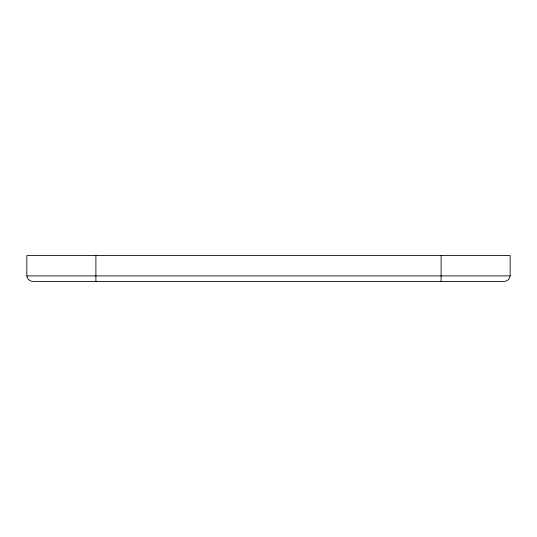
<?xml version="1.0" encoding="UTF-8"?>
<svg xmlns="http://www.w3.org/2000/svg" width="537" height="537" viewBox="0 0 537 537"><rect width="100%" height="100%" fill="white"/><g stroke="black" fill="none" stroke-linecap="round" stroke-linejoin="round"><path stroke-width="0.81" d="M510.15 275.897C510.063 279.213 506.794 281.462 503.679 281.448L33.321 281.448C30.206 281.462 26.937 279.213 26.85 275.897L26.85 255.552L510.15 255.552L510.15 275.897L26.85 275.897M441.105 255.552L441.105 281.448M95.895 255.552L95.895 281.448"/></g></svg>
